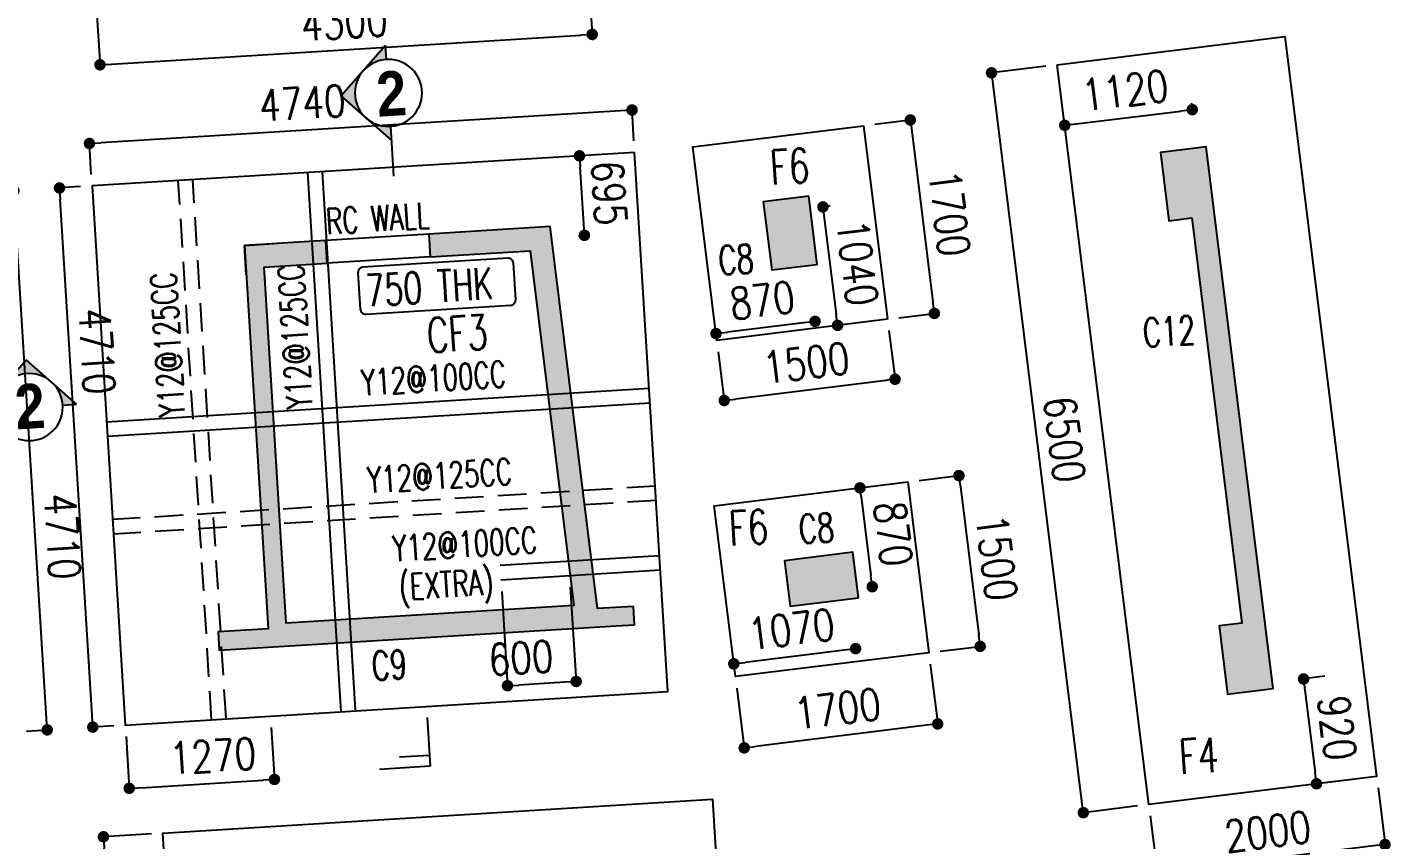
# Model space of a CAD drawing. Extents: x 473024 to 774629, y -1213442 to -1126596.
# Drawn here: x 540678 to 552564, y -1195560 to -1188476 of the extents above; entities that cross this region are included whole.
import ezdxf
from ezdxf.enums import TextEntityAlignment as Align

# ---------------------------------------------------------------- set-up
doc = ezdxf.new("R2010")
doc.units = 0
doc.header["$LTSCALE"] = 100
doc.header["$MEASUREMENT"] = 0
doc.header["$PDMODE"] = 2
doc.header["$PDSIZE"] = -10
doc.linetypes.add('CONTINU', pattern=[0])
doc.linetypes.add('HIDDEN', pattern=[0.375, 0.25, -0.125])
doc.layers.get('0').update_dxf_attribs({"linetype": 'CONTINUOUS'})
doc.layers.get('Defpoints').update_dxf_attribs({"linetype": 'CONTINUOUS'})
for name, color, linetype in [('7', 7, 'CONTINUOUS'), ('C-STRU-COL-HAT', 253, 'CONTINUOUS'), ('COLNO', 6, 'CONTINUOUS'), ('column', 10, 'CONTINUOUS'), ('DIM1', 7, 'CONTINUOUS'), ('Footing', 2, 'CONTINUOUS'), ('Footing Nos', 4, 'CONTINUOUS'), ('S-FOOTDIM', 9, 'CONTINUOUS'), ('S-RCWALL', 6, 'CONTINUOUS'), ('sectecxt', 3, 'CONTINUOUS'), ('secton', 8, 'CONTINUOUS'), ('TAB', 1, 'CONTINUOUS'), ('Text', 31, 'CONTINUOUS')]:
    doc.layers.add(name, color=color, linetype=linetype)
doc.styles.add('BOLD', font='bold.shx', dxfattribs={"width": 0.7})
doc.styles.add('ROMANS', font='romans.shx', dxfattribs={"width": 0.8})
doc.styles.add('SUSHEEL', font='romans.shx', dxfattribs={"width": 0.75})
doc.dimstyles.new('dim100', dxfattribs={"dimtxt": 275, "dimasz": 100, "dimexe": 50, "dimexo": 50, "dimgap": 100, "dimtad": 1, "dimdec": 0, "dimrnd": 5, "dimzin": 0, "dimdsep": 46, "dimtxsty": 'ROMANS', "dimblk": 'DOT', "dimcen": 0.09, "dimclrd": 9, "dimclre": 9, "dimclrt": 3, "dimadec": 0, "dimazin": 0, "dimtfac": 1, "dimtdec": 0, "dimtofl": 0, "dimtmove": 1, "dimatfit": 0, "dimldrblk": 'DOT', "dimfxl": 1, "dimtolj": 1, "dimtzin": 0, "dimarcsym": 0})

# ---------------------------------------------------------------- blocks, each defined once
blk = doc.blocks.new('A$C0C5E7853')
at = {"layer": 'secton', "linetype": 'CONTINU', "ltscale": 240}
for points in [[(281, 842, -0.198912), (562, 959), (562, 1123)], [(281, 842), (0, 562), (281, 281, -0.198912), (165, 562, -0.198912)], [(562, 165, -0.198912), (281, 281), (562, 0)]]:
    blk.add_hatch(color=8, dxfattribs=at).paths.add_polyline_path(points)
at = {"layer": 'secton', "color": 2}
blk.add_line((562, 959, 0), (562, 1549, 0), dxfattribs=at)
at = {"layer": 'secton', "color": 2, "linetype": 'Continuous'}
for p, q in [((562, 1123, 0), (0, 562, 0)), ((562, 0, 0), (0, 562, 0)), ((562, 165, 0), (562, 0, 0))]:
    blk.add_line(p, q, dxfattribs=at)
at = {"layer": 'secton', "color": 2}
blk.add_circle((562, 562, 0), 397, dxfattribs=at)
blk = doc.blocks.new('zw$C1DF')
at = {"layer": 'secton', "color": 6, "linetype": 'Continuous'}
for p, q in [((-9548, -1291), (-9548, -849)), ((-9454, -1291), (-9454, -1030)), ((-275, -4632), (-717, -4632)), ((-275, -4538), (-536, -4538))]:
    blk.add_line(p, q, dxfattribs=at)
at = {"layer": 'secton', "color": 2, "linetype": 'Continuous'}
for p, q in [((-9122, -1291), (-9548, -1291)), ((-275, -4206), (-275, -4632))]:
    blk.add_line(p, q, dxfattribs=at)
at = {"layer": 'DIM1', "color": 8, "linetype": 'CONTINU', "ltscale": 240, "xscale": -0.7369315199030098, "yscale": 0.7369315199030098, "zscale": 0.7369315199030098}
for p, rotation in [((-689, 1664, 0), 180), ((-3155, -877, 0), 89.99999999999994)]:
    blk.add_blockref('A$C0C5E7853', p, dxfattribs=dict(at, rotation=rotation))
at = {"layer": 'sectecxt', "color": 6, "linetype": 'Continuous', "style": 'BOLD', "width": 0.9}
for p in [(-380, 1048), (-3693, -1479)]:
    blk.add_text('2', height=390, dxfattribs=at).set_placement(p)
blk = doc.blocks.new('_Dot')
at = {"color": 0, "linetype": 'ByBlock', "lineweight": -2}
blk.add_line((-0.5, 0), (-1, 0), dxfattribs=at)
at = {"color": 0, "linetype": 'ByBlock', "const_width": 0.5}
blk.add_lwpolyline([(-0.25, 0, 1), (0.25, 0, 1)], format="xyb", close=True, dxfattribs=at)
blk = doc.blocks.new('*D155')
at = {"layer": 'Defpoints', "color": 0, "transparency": 16777216}
for p in [(552440, -1195007), (550455, -1195253), (550529, -1195848)]:
    blk.add_point(p, dxfattribs=at)
at = {"layer": 'S-FOOTDIM', "color": 9, "lineweight": -2, "transparency": 16777216}
for p, q in [((552453, -1195106), (552514, -1195602)), ((550468, -1195352), (550529, -1195848)), ((552415, -1195614), (550628, -1195835))]:
    blk.add_line(p, q, dxfattribs=at)
at = {"layer": 'S-FOOTDIM', "color": 9, "lineweight": -2, "transparency": 16777216, "xscale": 100, "yscale": 100, "zscale": 100}
for p, rotation in [((552514, -1195602), 7.064028228011684), ((550529, -1195848), 187.0640282280117)]:
    blk.add_blockref('_Dot', p, dxfattribs=dict(at, rotation=rotation))
at = {"layer": 'S-FOOTDIM', "color": 3, "transparency": 16777216, "insert": (551492, -1195489), "char_height": 275, "attachment_point": 5, "rotation": 7.064, "style": 'ROMANS'}
blk.add_mtext('\\A1;2000', dxfattribs=at)
blk = doc.blocks.new('*D156')
at = {"layer": 'Defpoints', "color": 0, "transparency": 16777216}
for p in [(549656, -1188802, 0), (549084, -1188873), (550455, -1195253, 0)]:
    blk.add_point(p, dxfattribs=at)
at = {"layer": 'S-FOOTDIM', "color": 9, "lineweight": -2, "transparency": 16777216}
for p, q in [((549557, -1188815), (549084, -1188873)), ((549871, -1195225), (549097, -1188973)), ((550356, -1195265), (549884, -1195324))]:
    blk.add_line(p, q, dxfattribs=at)
at = {"layer": 'S-FOOTDIM', "color": 9, "lineweight": -2, "transparency": 16777216, "xscale": 100, "yscale": 100, "zscale": 100}
for p, rotation in [((549084, -1188873), 97.06402822801316), ((549884, -1195324), 277.0640282280132)]:
    blk.add_blockref('_Dot', p, dxfattribs=dict(at, rotation=rotation))
at = {"layer": 'S-FOOTDIM', "color": 3, "transparency": 16777216, "insert": (549720, -1192069), "char_height": 275, "attachment_point": 5, "rotation": 277.064, "style": 'ROMANS'}
blk.add_mtext('\\A1;6500', dxfattribs=at)
blk = doc.blocks.new('DOT')
at = {"layer": '7', "color": 0, "linetype": 'ByBlock'}
blk.add_line((-0.5, 0), (-1, 0), dxfattribs=at)
at = {"layer": '7', "color": 0, "linetype": 'ByBlock', "const_width": 0.5}
blk.add_lwpolyline([(-0.25, 0, 1), (0.25, 0, 1)], format="xyb", close=True, dxfattribs=at)
blk = doc.blocks.new('*D173')
at = {"layer": 'Defpoints', "color": 0, "transparency": 16777216}
for p in [(541342, -1195534), (541861, -1195502), (541965, -1197198)]:
    blk.add_point(p, dxfattribs=at)
at = {"layer": 'S-FOOTDIM', "color": 9, "lineweight": -2, "transparency": 16777216}
for p, q in [((541761, -1195508), (541342, -1195534)), ((541440, -1197131), (541348, -1195633)), ((541866, -1197205), (541446, -1197230))]:
    blk.add_line(p, q, dxfattribs=at)
at = {"layer": 'S-FOOTDIM', "color": 9, "lineweight": -2, "transparency": 16777216, "xscale": 100, "yscale": 100, "zscale": 100}
for p, rotation in [((541342, -1195534), 93.53201410919779), ((541446, -1197230), 273.5320141091978)]:
    blk.add_blockref('_Dot', p, dxfattribs=dict(at, rotation=rotation))
at = {"layer": 'S-FOOTDIM', "color": 3, "transparency": 16777216, "insert": (541631, -1196367), "char_height": 275, "attachment_point": 5, "rotation": 273.532, "style": 'ROMANS'}
blk.add_mtext('\\A1;1700', dxfattribs=at)
blk = doc.blocks.new('*D342')
at = {"layer": 'Defpoints', "color": 0, "linetype": 'ByBlock', "transparency": 16777216}
for p in [(550815, -1189039), (549703, -1189177), (550834, -1189194)]:
    blk.add_point(p, dxfattribs=at)
at = {"layer": 'S-FOOTDIM', "color": 9, "lineweight": -2, "transparency": 16777216}
for p, q in [((550827, -1189139), (550834, -1189194)), ((549715, -1189277), (549722, -1189331)), ((549821, -1189319), (550734, -1189206))]:
    blk.add_line(p, q, dxfattribs=at)
at = {"layer": 'S-FOOTDIM', "color": 9, "linetype": 'ByBlock', "lineweight": -2, "transparency": 16777216, "xscale": 100, "yscale": 100, "zscale": 100}
for p, rotation in [((550834, -1189194), 7.064028228020909), ((549722, -1189331), 187.0640282280209)]:
    blk.add_blockref('_Dot', p, dxfattribs=dict(at, rotation=rotation))
at = {"layer": 'S-FOOTDIM', "color": 3, "linetype": 'ByBlock', "transparency": 16777216, "insert": (550248, -1189027), "char_height": 275, "attachment_point": 5, "rotation": 7.064, "style": 'ROMANS'}
blk.add_mtext('\\A1;1120', dxfattribs=at)
blk = doc.blocks.new('*D343')
at = {"layer": 'Defpoints', "color": 0, "linetype": 'ByBlock', "transparency": 16777216}
for p in [(552089, -1194123), (551917, -1195072), (552202, -1195037)]:
    blk.add_point(p, dxfattribs=at)
at = {"layer": 'S-FOOTDIM', "color": 9, "lineweight": -2, "transparency": 16777216}
for p, q in [((551990, -1194135), (551804, -1194158)), ((551816, -1194257), (551905, -1194973)), ((552103, -1195049), (551917, -1195072))]:
    blk.add_line(p, q, dxfattribs=at)
at = {"layer": 'S-FOOTDIM', "color": 9, "linetype": 'ByBlock', "lineweight": -2, "transparency": 16777216, "xscale": 100, "yscale": 100, "zscale": 100}
for p, rotation in [((551804, -1194158), 97.06402822801098), ((551917, -1195072), 277.064028228011)]:
    blk.add_blockref('_Dot', p, dxfattribs=dict(at, rotation=rotation))
at = {"layer": 'S-FOOTDIM', "color": 3, "linetype": 'ByBlock', "transparency": 16777216, "insert": (552096, -1194586), "char_height": 275, "attachment_point": 5, "rotation": 277.064, "style": 'ROMANS'}
blk.add_mtext('\\A1;920', dxfattribs=at)
blk = doc.blocks.new('*D490')
at = {"layer": 'Defpoints', "color": 0, "linetype": 'ByBlock', "transparency": 16777216}
for p in [(548354, -1192440), (548538, -1193929), (548985, -1193874)]:
    blk.add_point(p, dxfattribs=at)
at = {"layer": 'S-FOOTDIM', "color": 9, "lineweight": -2, "transparency": 16777216}
for p, q in [((548453, -1192428), (548800, -1192385)), ((548813, -1192484), (548973, -1193774)), ((548637, -1193917), (548985, -1193874))]:
    blk.add_line(p, q, dxfattribs=at)
at = {"layer": 'S-FOOTDIM', "color": 9, "linetype": 'ByBlock', "lineweight": -2, "transparency": 16777216, "xscale": 100, "yscale": 100, "zscale": 100}
for p, rotation in [((548800, -1192385), 97.06402701931482), ((548985, -1193874), 277.0640270193148)]:
    blk.add_blockref('_Dot', p, dxfattribs=dict(at, rotation=rotation))
at = {"layer": 'S-FOOTDIM', "color": 3, "linetype": 'ByBlock', "transparency": 16777216, "insert": (549128, -1193100), "char_height": 275, "attachment_point": 5, "rotation": 277.064, "style": 'ROMANS'}
blk.add_mtext('\\A1;1500', dxfattribs=at)
blk = doc.blocks.new('*D491')
at = {"layer": 'Defpoints', "color": 0, "linetype": 'ByBlock', "transparency": 16777216}
for p in [(548538, -1193929), (546851, -1194138), (546928, -1194759)]:
    blk.add_point(p, dxfattribs=at)
at = {"layer": 'S-FOOTDIM', "color": 9, "lineweight": -2, "transparency": 16777216}
for p, q in [((548550, -1194028), (548615, -1194550)), ((546863, -1194237), (546928, -1194759)), ((548516, -1194562), (547027, -1194746))]:
    blk.add_line(p, q, dxfattribs=at)
at = {"layer": 'S-FOOTDIM', "color": 9, "linetype": 'ByBlock', "lineweight": -2, "transparency": 16777216, "xscale": 100, "yscale": 100, "zscale": 100}
for p, rotation in [((548615, -1194550), 7.064027019320807), ((546928, -1194759), 187.0640270193208)]:
    blk.add_blockref('_Dot', p, dxfattribs=dict(at, rotation=rotation))
at = {"layer": 'S-FOOTDIM', "color": 3, "linetype": 'ByBlock', "transparency": 16777216, "insert": (547742, -1194418), "char_height": 275, "attachment_point": 5, "rotation": 7.064, "style": 'ROMANS'}
blk.add_mtext('\\A1;1700', dxfattribs=at)
blk = doc.blocks.new('*D492')
at = {"layer": 'Defpoints', "color": 0, "linetype": 'ByBlock', "transparency": 16777216}
for p in [(547969, -1189334), (548178, -1191021), (548586, -1190971)]:
    blk.add_point(p, dxfattribs=at)
at = {"layer": 'S-FOOTDIM', "color": 9, "lineweight": -2, "transparency": 16777216}
for p, q in [((548068, -1189322), (548376, -1189284)), ((548389, -1189383), (548573, -1190871)), ((548277, -1191009), (548586, -1190971))]:
    blk.add_line(p, q, dxfattribs=at)
at = {"layer": 'S-FOOTDIM', "color": 9, "linetype": 'ByBlock', "lineweight": -2, "transparency": 16777216, "xscale": 100, "yscale": 100, "zscale": 100}
for p, rotation in [((548376, -1189284), 97.06402822854979), ((548586, -1190971), 277.0640282285498)]:
    blk.add_blockref('_Dot', p, dxfattribs=dict(at, rotation=rotation))
at = {"layer": 'S-FOOTDIM', "color": 3, "linetype": 'ByBlock', "transparency": 16777216, "insert": (548717, -1190098), "char_height": 275, "attachment_point": 5, "rotation": 277.064, "style": 'ROMANS'}
blk.add_mtext('\\A1;1700', dxfattribs=at)
blk = doc.blocks.new('*D493')
at = {"layer": 'Defpoints', "color": 0, "linetype": 'ByBlock', "transparency": 16777216}
for p in [(548178, -1191021), (546689, -1191206), (546754, -1191730)]:
    blk.add_point(p, dxfattribs=at)
at = {"layer": 'S-FOOTDIM', "color": 9, "lineweight": -2, "transparency": 16777216}
for p, q in [((548190, -1191120), (548243, -1191545)), ((546701, -1191305), (546754, -1191730)), ((548143, -1191558), (546853, -1191718))]:
    blk.add_line(p, q, dxfattribs=at)
at = {"layer": 'S-FOOTDIM', "color": 9, "linetype": 'ByBlock', "lineweight": -2, "transparency": 16777216, "xscale": 100, "yscale": 100, "zscale": 100}
for p, rotation in [((548243, -1191545), 7.064028228549015), ((546754, -1191730), 187.064028228549)]:
    blk.add_blockref('_Dot', p, dxfattribs=dict(at, rotation=rotation))
at = {"layer": 'S-FOOTDIM', "color": 3, "linetype": 'ByBlock', "transparency": 16777216, "insert": (547469, -1191402), "char_height": 275, "attachment_point": 5, "rotation": 7.064, "style": 'ROMANS'}
blk.add_mtext('\\A1;1500', dxfattribs=at)
blk = doc.blocks.new('*D498')
at = {"layer": 'Defpoints', "color": 0, "linetype": 'ByBlock', "transparency": 16777216}
for p in [(546837, -1194026), (547913, -1194006), (546851, -1194138)]:
    blk.add_point(p, dxfattribs=at)
at = {"layer": 'S-FOOTDIM', "color": 9, "lineweight": -2, "transparency": 16777216}
for p, q in [((547800, -1193907), (546936, -1194014)), ((547901, -1193907), (547899, -1193894)), ((546839, -1194039), (546837, -1194026))]:
    blk.add_line(p, q, dxfattribs=at)
at = {"layer": 'S-FOOTDIM', "color": 9, "linetype": 'ByBlock', "lineweight": -2, "transparency": 16777216, "xscale": 100, "yscale": 100, "zscale": 100}
for p, rotation in [((547899, -1193894), 7.064027019322942), ((546837, -1194026), 187.0640270193229)]:
    blk.add_blockref('_Dot', p, dxfattribs=dict(at, rotation=rotation))
at = {"layer": 'S-FOOTDIM', "color": 3, "linetype": 'ByBlock', "transparency": 16777216, "insert": (547339, -1193724), "char_height": 275, "attachment_point": 5, "rotation": 7.064, "style": 'ROMANS'}
blk.add_mtext('\\A1;1070', dxfattribs=at)
blk = doc.blocks.new('*D499')
at = {"layer": 'Defpoints', "color": 0, "linetype": 'ByBlock', "transparency": 16777216}
for p in [(548074, -1192475), (548181, -1193337), (548044, -1193354)]:
    blk.add_point(p, dxfattribs=at)
at = {"layer": 'S-FOOTDIM', "color": 9, "lineweight": -2, "transparency": 16777216}
for p, q in [((547975, -1192487), (547937, -1192492)), ((547949, -1192591), (548031, -1193255)), ((548082, -1193349), (548044, -1193354))]:
    blk.add_line(p, q, dxfattribs=at)
at = {"layer": 'S-FOOTDIM', "color": 9, "linetype": 'ByBlock', "lineweight": -2, "transparency": 16777216, "xscale": 100, "yscale": 100, "zscale": 100}
for p, rotation in [((547937, -1192492), 97.064027019313), ((548044, -1193354), 277.064027019313)]:
    blk.add_blockref('_Dot', p, dxfattribs=dict(at, rotation=rotation))
at = {"layer": 'S-FOOTDIM', "color": 3, "linetype": 'ByBlock', "transparency": 16777216, "insert": (548226, -1192894), "char_height": 275, "attachment_point": 5, "rotation": 277.064, "style": 'ROMANS'}
blk.add_mtext('\\A1;870', dxfattribs=at)
blk = doc.blocks.new('*D500')
at = {"layer": 'Defpoints', "color": 0, "linetype": 'ByBlock', "transparency": 16777216}
for p in [(546682, -1191147), (547553, -1191099), (546689, -1191206)]:
    blk.add_point(p, dxfattribs=at)
at = {"layer": 'S-FOOTDIM', "color": 9, "lineweight": -2, "transparency": 16777216}
for p, q in [((547446, -1191052), (546781, -1191134)), ((547541, -1190999), (547546, -1191040)), ((546677, -1191106), (546682, -1191147))]:
    blk.add_line(p, q, dxfattribs=at)
at = {"layer": 'S-FOOTDIM', "color": 9, "linetype": 'ByBlock', "lineweight": -2, "transparency": 16777216, "xscale": 100, "yscale": 100, "zscale": 100}
for p, rotation in [((547546, -1191040), 7.064028228543081), ((546682, -1191147), 187.064028228543)]:
    blk.add_blockref('_Dot', p, dxfattribs=dict(at, rotation=rotation))
at = {"layer": 'S-FOOTDIM', "color": 3, "linetype": 'ByBlock', "transparency": 16777216, "insert": (547085, -1190857), "char_height": 275, "attachment_point": 5, "rotation": 7.064, "style": 'ROMANS'}
blk.add_mtext('\\A1;870', dxfattribs=at)
blk = doc.blocks.new('*D501')
at = {"layer": 'Defpoints', "color": 0, "linetype": 'ByBlock', "transparency": 16777216}
for p in [(547776, -1190022), (547742, -1191075), (547904, -1191055)]:
    blk.add_point(p, dxfattribs=at)
at = {"layer": 'S-FOOTDIM', "color": 9, "lineweight": -2, "transparency": 16777216}
for p, q in [((547676, -1190034), (547614, -1190042)), ((547626, -1190141), (547730, -1190976)), ((547804, -1191067), (547742, -1191075))]:
    blk.add_line(p, q, dxfattribs=at)
at = {"layer": 'S-FOOTDIM', "color": 9, "linetype": 'ByBlock', "lineweight": -2, "transparency": 16777216, "xscale": 100, "yscale": 100, "zscale": 100}
for p, rotation in [((547614, -1190042), 97.06402822854729), ((547742, -1191075), 277.0640282285473)]:
    blk.add_blockref('_Dot', p, dxfattribs=dict(at, rotation=rotation))
at = {"layer": 'S-FOOTDIM', "color": 3, "linetype": 'ByBlock', "transparency": 16777216, "insert": (547914, -1190529), "char_height": 275, "attachment_point": 5, "rotation": 277.064, "style": 'ROMANS'}
blk.add_mtext('\\A1;1040', dxfattribs=at)
blk = doc.blocks.new('*D506')
at = {"layer": 'Defpoints', "color": 0, "linetype": 'ByBlock', "transparency": 16777216}
for p in [(545570, -1188014), (541280, -1188279), (545603, -1188538)]:
    blk.add_point(p, dxfattribs=at)
at = {"layer": 'S-FOOTDIM', "color": 9, "lineweight": -2, "transparency": 16777216}
for p, q in [((545573, -1188064), (545606, -1188588)), ((541283, -1188329), (541315, -1188853)), ((541412, -1188797), (545503, -1188544))]:
    blk.add_line(p, q, dxfattribs=at)
at = {"layer": 'S-FOOTDIM', "color": 9, "linetype": 'ByBlock', "lineweight": -2, "transparency": 16777216, "xscale": 100, "yscale": 100, "zscale": 100}
for p, rotation in [((545603, -1188538), 3.531930019793828), ((541312, -1188803), 183.5319300197938)]:
    blk.add_blockref('_Dot', p, dxfattribs=dict(at, rotation=rotation))
at = {"layer": 'S-FOOTDIM', "color": 3, "linetype": 'ByBlock', "transparency": 16777216, "insert": (543443, -1188434), "char_height": 275, "attachment_point": 5, "rotation": 3.5319, "style": 'ROMANS'}
blk.add_mtext('\\A1;4300', dxfattribs=at)
blk = doc.blocks.new('*D519')
at = {"layer": 'Defpoints', "color": 0, "linetype": 'ByBlock', "transparency": 16777216}
for p in [(540280, -1189918), (540561, -1189901), (540571, -1194619)]:
    blk.add_point(p, dxfattribs=at)
at = {"layer": 'S-FOOTDIM', "color": 9, "lineweight": -2, "transparency": 16777216}
for p, q in [((540380, -1189912), (540561, -1189901)), ((540845, -1194502), (540567, -1190001)), ((540671, -1194613), (540852, -1194602))]:
    blk.add_line(p, q, dxfattribs=at)
at = {"layer": 'S-FOOTDIM', "color": 9, "linetype": 'ByBlock', "lineweight": -2, "transparency": 16777216, "xscale": 100, "yscale": 100, "zscale": 100}
for p, rotation in [((540561, -1189901), 93.53447600998388), ((540852, -1194602), 273.5344760099838)]:
    blk.add_blockref('_Dot', p, dxfattribs=dict(at, rotation=rotation))
at = {"layer": 'S-FOOTDIM', "color": 3, "linetype": 'ByBlock', "transparency": 16777216, "insert": (540985, -1192916), "char_height": 275, "attachment_point": 5, "rotation": 273.5345, "style": 'ROMANS'}
blk.add_mtext('\\A1;4710', dxfattribs=at)
blk = doc.blocks.new('*D522')
at = {"layer": 'Defpoints', "color": 0, "linetype": 'ByBlock', "transparency": 16777216}
for p in [(541220, -1189489), (545973, -1189567), (541242, -1189859)]:
    blk.add_point(p, dxfattribs=at)
at = {"layer": 'S-FOOTDIM', "color": 9, "lineweight": -2, "transparency": 16777216}
for p, q in [((545850, -1189203), (541319, -1189483)), ((545967, -1189467), (545950, -1189197)), ((541236, -1189759), (541220, -1189489))]:
    blk.add_line(p, q, dxfattribs=at)
at = {"layer": 'S-FOOTDIM', "color": 9, "linetype": 'ByBlock', "lineweight": -2, "transparency": 16777216, "xscale": 100, "yscale": 100, "zscale": 100}
for p, rotation in [((545950, -1189197), 3.536019260774932), ((541220, -1189489), 183.5360192607749)]:
    blk.add_blockref('_Dot', p, dxfattribs=dict(at, rotation=rotation))
at = {"layer": 'S-FOOTDIM', "color": 3, "linetype": 'ByBlock', "transparency": 16777216, "insert": (543076, -1189137), "char_height": 275, "attachment_point": 5, "rotation": 3.536, "style": 'ROMANS'}
blk.add_mtext('\\A1;4740', dxfattribs=at)
blk = doc.blocks.new('*D523')
at = {"layer": 'Defpoints', "color": 0, "linetype": 'ByBlock', "transparency": 16777216}
for p in [(540959, -1189877), (541242, -1189859), (541533, -1194560)]:
    blk.add_point(p, dxfattribs=at)
at = {"layer": 'S-FOOTDIM', "color": 9, "lineweight": -2, "transparency": 16777216}
for p, q in [((541143, -1189865), (540959, -1189877)), ((541243, -1194478), (540965, -1189976)), ((541433, -1194566), (541249, -1194578))]:
    blk.add_line(p, q, dxfattribs=at)
at = {"layer": 'S-FOOTDIM', "color": 9, "linetype": 'ByBlock', "lineweight": -2, "transparency": 16777216, "xscale": 99.99999999999999, "yscale": 99.99999999999999, "zscale": 99.99999999999999}
for p, rotation in [((540959, -1189877), 93.53601926743104), ((541249, -1194578), 273.5360192674311)]:
    blk.add_blockref('_Dot', p, dxfattribs=dict(at, rotation=rotation))
at = {"layer": 'S-FOOTDIM', "color": 3, "linetype": 'ByBlock', "transparency": 16777216, "insert": (541285, -1191301), "char_height": 275, "attachment_point": 5, "rotation": 273.536, "style": 'ROMANS'}
blk.add_mtext('\\A1;4710', dxfattribs=at)
blk = doc.blocks.new('*D524')
at = {"layer": 'Defpoints', "color": 0, "linetype": 'ByBlock', "transparency": 16777216}
for p in [(542799, -1194482), (541533, -1194560), (542833, -1195034)]:
    blk.add_point(p, dxfattribs=at)
at = {"layer": 'S-FOOTDIM', "color": 9, "lineweight": -2, "transparency": 16777216}
for p, q in [((542805, -1194582), (542833, -1195034)), ((541539, -1194660), (541567, -1195112)), ((541667, -1195106), (542734, -1195040))]:
    blk.add_line(p, q, dxfattribs=at)
at = {"layer": 'S-FOOTDIM', "color": 9, "linetype": 'ByBlock', "lineweight": -2, "transparency": 16777216, "xscale": 100, "yscale": 100, "zscale": 100}
for p, rotation in [((542833, -1195034), 3.536019260777101), ((541567, -1195112), 183.5360192607771)]:
    blk.add_blockref('_Dot', p, dxfattribs=dict(at, rotation=rotation))
at = {"layer": 'S-FOOTDIM', "color": 3, "linetype": 'ByBlock', "transparency": 16777216, "insert": (542296, -1194829), "char_height": 275, "attachment_point": 5, "rotation": 3.536, "style": 'ROMANS'}
blk.add_mtext('\\A1;1270', dxfattribs=at)
blk = doc.blocks.new('*D525')
at = {"layer": 'Defpoints', "color": 0, "linetype": 'ByBlock', "transparency": 16777216}
for p in [(544807, -1193296), (545406, -1193259), (544864, -1194217)]:
    blk.add_point(p, dxfattribs=at)
at = {"layer": 'S-FOOTDIM', "color": 9, "lineweight": -2, "transparency": 16777216}
for p, q in [((544814, -1193396), (544864, -1194217)), ((545412, -1193359), (545463, -1194180)), ((545363, -1194186), (544964, -1194211))]:
    blk.add_line(p, q, dxfattribs=at)
at = {"layer": 'S-FOOTDIM', "color": 9, "linetype": 'ByBlock', "lineweight": -2, "transparency": 16777216, "xscale": 100, "yscale": 100, "zscale": 100}
for p, rotation in [((544864, -1194217), 183.5360192607711), ((545463, -1194180), 3.536019260771153)]:
    blk.add_blockref('_Dot', p, dxfattribs=dict(at, rotation=rotation))
at = {"layer": 'S-FOOTDIM', "color": 3, "linetype": 'ByBlock', "transparency": 16777216, "insert": (544982, -1193975), "char_height": 275, "attachment_point": 5, "rotation": 3.536, "style": 'ROMANS'}
blk.add_mtext('\\A1;600', dxfattribs=at)
blk = doc.blocks.new('*D526')
at = {"layer": 'Defpoints', "color": 0, "linetype": 'ByBlock', "transparency": 16777216}
for p in [(545492, -1189597), (545540, -1189594), (545583, -1190287)]:
    blk.add_point(p, dxfattribs=at)
at = {"layer": 'S-FOOTDIM', "color": 9, "lineweight": -2, "transparency": 16777216}
for p, q in [((545440, -1189600), (545492, -1189597)), ((545529, -1190190), (545498, -1189696)), ((545483, -1190293), (545535, -1190290))]:
    blk.add_line(p, q, dxfattribs=at)
at = {"layer": 'S-FOOTDIM', "color": 9, "linetype": 'ByBlock', "lineweight": -2, "transparency": 16777216, "xscale": 100, "yscale": 100, "zscale": 100}
for p, rotation in [((545492, -1189597), 93.53601926743205), ((545535, -1190290), 273.5360192674321)]:
    blk.add_blockref('_Dot', p, dxfattribs=dict(at, rotation=rotation))
at = {"layer": 'S-FOOTDIM', "color": 3, "linetype": 'ByBlock', "transparency": 16777216, "insert": (545750, -1189921), "char_height": 275, "attachment_point": 5, "rotation": 273.536, "style": 'ROMANS'}
blk.add_mtext('\\A1;695', dxfattribs=at)

msp = doc.modelspace()

# ---------------------------------------------------------------- hatches: boundary and pattern name
at = {"layer": 'C-STRU-COL-HAT'}
h = msp.add_hatch(color=256, dxfattribs=at)
h.dxf.hatch_style = 1
h.paths.add_polyline_path([(550829.3, -1190138.3), (551267.1, -1193671.3), (551068.6, -1193695.9), (551142.4, -1194291.4), (551539.4, -1194242.2), (550954, -1189518.3), (550954, -1189518.3), (550954, -1189518.3), (550557, -1189567.5), (550630.8, -1190162.9)])
h = msp.add_hatch(color=256, dxfattribs=at)
h.dxf.hatch_style = 1
h.paths.add_polyline_path([(547093.5, -1189996.7), (547490.5, -1189947.5), (547564.3, -1190542.9), (547167.3, -1190592.1)])
h = msp.add_hatch(color=256, dxfattribs=at)
h.dxf.hatch_style = 1
h.paths.add_polyline_path([(542772.2, -1193632), (542571.4, -1190378.1), (543279.8, -1190334.4), (543292.1, -1190534), (542743.4, -1190567.9), (542935, -1193672), (542935, -1193672), (545443.9, -1193517.1), (545443.9, -1193517.1), (545060.7, -1190424.8), (545060.7, -1190424.8), (544190.4, -1190478.6), (544190.4, -1190478.5), (544178.1, -1190278.9), (545076.1, -1190223.5), (545236.1, -1190213.6), (545526.7, -1192558.8), (545539, -1192658), (545539, -1192658), (545539.4, -1192661.3), (545551.3, -1192757.3), (545551.3, -1192757.3), (545551.3, -1192757.3), (545648.9, -1193544.5), (545961.7, -1193525.2), (545971.6, -1193684.9), (545812, -1193694.8), (545811.9, -1193694.8), (545811.9, -1193694.8), (542352.2, -1193908.3), (542342.3, -1193748.6), (542777.8, -1193721.7)])
h = msp.add_hatch(color=256, dxfattribs=at)
h.dxf.hatch_style = 1
h.paths.add_polyline_path([(547875.4, -1193053.7), (547924.6, -1193450.7), (547329.2, -1193524.5), (547280, -1193127.5)])

# ---------------------------------------------------------------- linework, layer by layer
at = {"layer": 'column', "color": 1, "elevation": 0}
for points in [[(550829.3, -1190138.3), (551267.1, -1193671.3), (551068.6, -1193695.9), (551142.4, -1194291.4), (551539.4, -1194242.2), (550954, -1189518.3), (550954, -1189518.3), (550954, -1189518.3), (550557, -1189567.5), (550630.8, -1190162.9), (550829.3, -1190138.3)], [(542587.2, -1190633.8), (542571.4, -1190378.1), (542827, -1190362.3)], [(542587.2, -1190633.8), (542571.4, -1190378.1), (542827, -1190362.3)]]:
    msp.add_lwpolyline(points, dxfattribs=at)
for points in [[(547490.5, -1189947.5), (547093.5, -1189996.7), (547167.3, -1190592.1), (547564.3, -1190542.9)], [(547490.5, -1189947.5), (547093.5, -1189996.7), (547167.3, -1190592.1), (547564.3, -1190542.9)], [(547490.5, -1189947.5), (547093.5, -1189996.7), (547167.3, -1190592.1), (547564.3, -1190542.9)], [(547924.6, -1193450.7), (547875.4, -1193053.7), (547280, -1193127.5), (547329.2, -1193524.5)], [(547924.6, -1193450.7), (547875.4, -1193053.7), (547280, -1193127.5), (547329.2, -1193524.5)]]:
    msp.add_lwpolyline(points, close=True, dxfattribs=at)
at = {"layer": 'Footing'}
for p, q in [((544178.1, -1190278.9, 0), (543279.8, -1190334.4, 0)), ((544190.4, -1190478.6, 0), (543292.1, -1190534, 0))]:
    msp.add_line(p, q, dxfattribs=at)
at = {"layer": 'Footing', "elevation": 0}
for points in [[(549656.1, -1188802.5), (551640.9, -1188556.5), (552440.3, -1195007.2), (550455.5, -1195253.1)], [(548177.7, -1191021.1), (546689.1, -1191205.6), (546480.1, -1189518.5), (547968.7, -1189334)], [(545973, -1189566.8), (541242.4, -1189859.1), (541532.9, -1194560.1), (546263.5, -1194267.8)], [(548353.6, -1192440.3), (548538.1, -1193928.9), (546851, -1194138), (546666.5, -1192649.3)], [(541965.4, -1197198.4), (541860.7, -1195501.6), (546651.6, -1195205.9), (546756.3, -1196902.7)]]:
    msp.add_lwpolyline(points, close=True, dxfattribs=at)
at = {"layer": 'S-RCWALL'}
for p, q in [((545971.6, -1193684.9, 0), (545961.7, -1193525.2, 0)), ((545812, -1193694.8, 0), (545971.6, -1193684.9, 0))]:
    msp.add_line(p, q, dxfattribs=at)
at = {"layer": 'S-RCWALL', "elevation": 0}
msp.add_lwpolyline([(545961.7, -1193525.2), (545648.9, -1193544.5), (545236.1, -1190213.6), (544178.1, -1190278.9), (544190.4, -1190478.6), (545060.7, -1190424.8), (545443.9, -1193517.1), (542935, -1193672), (542743.4, -1190567.9), (543292.1, -1190534), (543279.8, -1190334.4), (542571.4, -1190378.1), (542777.8, -1193721.7), (542342.3, -1193748.6), (542352.2, -1193908.3), (545811.9, -1193694.8), (545811.9, -1193694.8)], dxfattribs=at)
at = {"layer": 'TAB', "color": 1}
for p, q in [((543415.5, -1194443.8, 0), (543125, -1189742.8, 0)), ((543540.8, -1194428.3, 0), (543250.8, -1189735, 0)), ((546100.3, -1191626.7, 0), (541369.7, -1191919, 0)), ((546108, -1191752.5, 0), (541377.5, -1192044.8, 0)), ((546190.3, -1193084, 0), (544799.6, -1193169.9, 0)), ((546198.1, -1193209.8, 0), (544807.4, -1193295.8, 0))]:
    msp.add_line(p, q, dxfattribs=at)
at = {"layer": 'TAB', "color": 1, "linetype": 'HIDDEN', "ltscale": 10}
for p, q in [((542285.3, -1194513.6, 0), (541994.9, -1189812.6, 0)), ((542410.7, -1194498.1, 0), (542120.7, -1189804.8, 0)), ((546152.8, -1192476.3, 0), (541422.2, -1192768.6, 0)), ((546160.5, -1192602.1, 0), (541430, -1192894.4, 0))]:
    msp.add_line(p, q, dxfattribs=at)
at = {"layer": 'Text', "color": 4, "elevation": 0}
msp.add_lwpolyline([(544867.1, -1190489.7), (543604.3, -1190567.8, 0.4142136), (543561, -1190616.7), (543580.7, -1190934.4, 0.4142136), (543629.6, -1190977.7), (544892.5, -1190899.7, 0.4142136), (544935.7, -1190850.7), (544916.1, -1190533, 0.4142136)], format="xyb", close=True, dxfattribs=at)

# ---------------------------------------------------------------- block references
at = {"color": 1, "rotation": 3.533275362946748}
msp.add_blockref('zw$C1DF', (544178.1, -1190279, 0), dxfattribs=at)

# ---------------------------------------------------------------- texts
at = {"color": 3, "style": 'SUSHEEL', "width": 0.7}
for s, rotation, p in [('RC WALL', 3.53361, (543289.2, -1190282.1, 0)), ('Y12@125CC', 93.53602, (543164.5, -1191797.9, 0)), ('Y12@125CC', 93.53602, (542053.2, -1191867.7, 0)), ('Y12@100CC', 3.53602, (543597.1, -1191687.6, 0)), ('Y12@125CC', 3.53602, (543649.6, -1192537.1, 0)), ('Y12@100CC', 3.53602, (543868.6, -1193133.7, 0)), ('(EXTRA)', 3.53602, (543925.1, -1193471, 0))]:
    msp.add_text(s, height=225, rotation=rotation, dxfattribs=at).set_placement(p)
at = {"layer": 'COLNO', "style": 'ROMANS', "width": 0.7}
for s, rotation, p in [('C8', 3.53202, (547002.6, -1190366.3, 0)), ('C12', 3.53201, (550852.5, -1190987.9, 0)), ('C12', 3.53201, (550852.5, -1190987.9, 0)), ('C8', 3.53201, (547703.6, -1192709.5, 0)), ('C9', 3.53602, (543979.7, -1193902.1, 0))]:
    msp.add_text(s, height=250, rotation=rotation, dxfattribs=at).set_placement(p, align=Align.TOP_RIGHT)
at = {"layer": 'Footing Nos', "color": 6, "style": 'ROMANS', "width": 0.7}
for s, rotation, p in [('F6', 3.53201, (547486.6, -1189528.7, 0)), ('CF3', 3.53602, (544682.7, -1190981.1, 0)), ('F6', 3.53201, (547127, -1192676.9, 0)), ('F4', 3.53201, (551052.6, -1194666.3, 0))]:
    msp.add_text(s, height=300, rotation=rotation, dxfattribs=at).set_placement(p, align=Align.TOP_RIGHT)
at = {"layer": 'Text', "color": 6, "style": 'ROMANS', "width": 0.7}
msp.add_text('750 THK', height=275, rotation=3.53602, dxfattribs=at).set_placement((543635, -1190911.5, 0))

# ---------------------------------------------------------------- dimensions: what is measured, and where the dimension line sits
at = {"layer": 'S-FOOTDIM'}
dim = msp.add_linear_dim(base=(545602.6, -1188538.2, 0), p1=(541279.6, -1188278.7, 0), p2=(545570.3, -1188013.9, 0), angle=183.53193, dimstyle='dim100', override={"dimpost": '\\X'}, dxfattribs=at)
dim.commit()
dim.dimension.update_dxf_attribs({"geometry": '*D506', "text_midpoint": (543442.7, -1188433.6, 0)})
at = {"layer": 'S-FOOTDIM', "color": 3}
for p1, p2, distance, override, picture, middle in [((550455.5, -1195253.1, 0), (549656.1, -1188802.5, 0), 576.2, {"dimexe": 0, "dimexo": 100, "dimpost": '\\X', "dimblk": 'Dot'}, '*D156', (549719.7, -1192069.5)), ((549702.6, -1189177.3, 0), (550814.6, -1189039.5, 0), -155.3, {"dimexe": 0, "dimexo": 100, "dimpost": '\\X', "dimblk": 'Dot'}, '*D342', (550248.5, -1189026.7)), ((547968.7, -1189334, 0), (548177.7, -1191021.1, 0), 410.9, {"dimexe": 0, "dimexo": 100, "dimpost": '\\X'}, '*D492', (548716.7, -1190097.8, 0)), ((547775.5, -1190021.9, 0), (547903.5, -1191055.1, 0), -162.6, {"dimexe": 0, "dimexo": 100, "dimpost": '\\X', "dimblk": 'Dot'}, '*D501', (547913.8, -1190529.3)), ((547553.0066, -1191098.5456, 0), (546689.1239, -1191205.5971, 0), -59.4601, {"dimexe": 0, "dimexo": 100, "dimpost": '\\X', "dimblk": 'Dot'}, '*D500', (547084.5456, -1190857.3654)), ((548177.7, -1191021.1, 0), (546689.1, -1191205.6, 0), 528.3, {"dimexe": 0, "dimexo": 100, "dimpost": '\\X', "dimblk": 'Dot'}, '*D493', (547469.2, -1191401.9, 0)), ((548353.6, -1192440.3, 0), (548538.1, -1193928.9, 0), 450.3, {"dimexe": 0, "dimexo": 100, "dimpost": '\\X'}, '*D490', (549128.4, -1193100, 0)), ((548074.3, -1192474.9, 0), (548181.1, -1193337.2, 0), -138.5, {"dimexe": 0, "dimexo": 100, "dimpost": '\\X', "dimblk": 'Dot'}, '*D499', (548226, -1192893.8)), ((547913.3, -1194006.3, 0), (546851, -1194138, 0), -112.9, {"dimexe": 0, "dimexo": 100, "dimpost": '\\X', "dimblk": 'Dot'}, '*D498', (547339.1, -1193724.4)), ((548538.1, -1193928.9, 0), (546851, -1194138, 0), 625.4, {"dimexe": 0, "dimexo": 100, "dimpost": '\\X'}, '*D491', (547742.2, -1194418.3, 0)), ((552089, -1194122.6, 0), (552202.2, -1195036.7, 0), -287.6, {"dimexe": 0, "dimexo": 100, "dimpost": '\\X', "dimblk": 'Dot'}, '*D343', (552095.9, -1194585.8)), ((552440.3, -1195007.2, 0), (550455.5, -1195253.1, 0), 599.1, {"dimexe": 0, "dimexo": 100, "dimpost": '\\X'}, '*D155', (551492.3, -1195489, 0))]:
    dim = msp.add_aligned_dim(p1=p1, p2=p2, distance=distance, dimstyle='dim100', override=override, dxfattribs=at)
    dim.commit()
    dim.dimension.update_dxf_attribs({"geometry": picture, "text_midpoint": middle})
for base, p1, p2, angle, picture, middle in [((541219.6, -1189489.3, 0), (545973, -1189566.8, 0), (541242.4, -1189859.1, 0), 183.53602, '*D522', (543090.4, -1189373.7, 0)), ((545491.9, -1189596.5, 0), (545582.8, -1190286.9, 0), (545540, -1189593.5, 0), 93.53602, '*D526', (545512.8, -1189935.9, 0)), ((540561.2, -1189901, 0), (540570.8, -1194619.4, 0), (540280.4, -1189918.3, 0), 93.53448, '*D519', (540748.3, -1192930.5, 0)), ((540958.9, -1189876.6, 0), (541532.9, -1194560.1, 0), (541242.4, -1189859.1, 0), 93.53602, '*D523', (541047.8, -1191315.3, 0)), ((544864.3, -1194216.8, 0), (545406.3, -1193258.8, 0), (544807.4, -1193295.8, 0), 183.53602, '*D525', (544996.9, -1194212.1, 0)), ((542833.3, -1195033.8, 0), (541532.9, -1194560.1, 0), (542799.2, -1194481.9, 0), 183.53602, '*D524', (542310.6, -1195066.1, 0))]:
    dim = msp.add_linear_dim(base=base, p1=p1, p2=p2, angle=angle, dimstyle='dim100', override={"dimexe": 0, "dimexo": 100, "dimpost": '\\X'}, dxfattribs=at)
    dim.commit()
    dim.dimension.update_dxf_attribs({"geometry": picture, "text_midpoint": middle, "dimtype": 160})
dim = msp.add_linear_dim(base=(541341.7, -1195533.7, 0), p1=(541965.4, -1197198.4, 0), p2=(541860.7, -1195501.6, 0), angle=93.53201, dimstyle='dim100', override={"dimexe": 0, "dimexo": 100, "dimpost": '\\X'}, dxfattribs=at)
dim.commit()
dim.dimension.update_dxf_attribs({"geometry": '*D173', "text_midpoint": (541631.1, -1196367.4, 0)})

doc.saveas('drawing.dxf')
